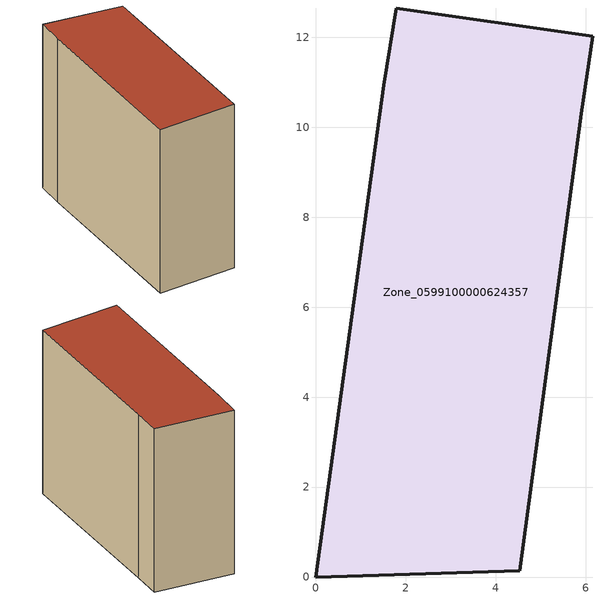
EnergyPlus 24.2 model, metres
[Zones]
Zone_0599100000624357
 floor ground (C_G): 0,0 1.51,10.94 1.79,12.66 6.15,12.03 5.91,10.3 4.54,0.14 z0
 wall outside (C_F): 6.15,12.03 1.79,12.66 1.51,10.94 0,0 4.54,0.14 5.91,10.3 6.15,12.03 z0:9.03
 roof outside (C_R): 4.54,0.14 5.91,10.3 6.15,12.03 1.79,12.66 1.51,10.94 0,0 z9.03
[BUILDING]
Pand.0599100000624357: North Axis=0; Terrain=City; Loads Convergence Tolerance Value=0.04; Temperature Convergence Tolerance Value=0.4; Solar Distribution=FullExterior; Maximum Number of Warmup Days=25; Minimum Number of Warmup Days=1
[Site:Location]
Rotterdam.The.Hague.AP_ZH_NLD Design_Conditions: Latitude=51.96; Longitude=4.45; Time Zone=1; Elevation=-4.5
[SITE:GROUNDTEMPERATURE:BUILDINGSURFACE]
18, 18, 18, 18, 18, 18, 18, 18, 18, 18, 18, 18
[MATERIAL] Thermal Absorptance=0.9; Solar Absorptance=0.7; Visible Absorptance=0.7
Name | Roughness | Thickness | Conductivity | Density | Specific Heat
G.TI.1946 | MediumSmooth | 0.15 | 1 | 540 | 1210
F.TI.1946 | Rough | 0.3 | 0.857143 | 1920 | 840
R.TI.1946 | MediumRough | 0.2 | 0.1 | 1500 | 1000
[CONSTRUCTION]
C_G: G.TI.1946
C_F: F.TI.1946
C_R: R.TI.1946
[ZONE]
Zone_0599100000624357: Type=1; Multiplier=1; Ceiling Height=Autocalculate; Volume=Autocalculate; Floor Area=autocalculate; Part of Total Floor Area=Yes
[ZONEINFILTRATION:DESIGNFLOWRATE]
Infil_Zone_0599100000624357: Zone or ZoneList or Space or SpaceList=Zone_0599100000624357; Schedule=AlwaysOn; Design Flow Rate Calculation Method=Flow/Area; Flow Rate per Floor Area=0.003; Constant Term Coefficient=1; Temperature Term Coefficient=0; Velocity Term Coefficient=0; Velocity Squared Term Coefficient=0
[HVACTEMPLATE:ZONE:IDEALLOADSAIRSYSTEM]
Zone_0599100000624357: Maximum Heating Supply Air Temperature=50; Minimum Cooling Supply Air Temperature=13; Maximum Heating Supply Air Humidity Ratio=0.0156; Minimum Cooling Supply Air Humidity Ratio=0.0077; Heating Limit=NoLimit; Cooling Limit=NoLimit; Dehumidification Control Type=ConstantSensibleHeatRatio; Cooling Sensible Heat Ratio=0.7; Dehumidification Setpoint=60; Humidification Control Type=None; Humidification Setpoint=30; Outdoor Air Method=None; Outdoor Air Flow Rate per Person=0.00944; Outdoor Air Flow Rate per Zone Floor Area=0; Outdoor Air Flow Rate per Zone=0; Demand Controlled Ventilation Type=None; Outdoor Air Economizer Type=NoEconomizer; Heat Recovery Type=None; Sensible Heat Recovery Effectiveness=0.7; Latent Heat Recovery Effectiveness=0.65
[ZONECONTROL:THERMOSTAT]
ThermostatControl_Zone_0599100000624357: Zone or ZoneList=Zone_0599100000624357; Control Type Schedule=DualSetpointControlType; Control 1=Thermostat_Zone_0599100000624357; Temperature Difference Between Cutout And Setpoint=0
[THERMOSTATSETPOINT:DUALSETPOINT]
Thermostat_Zone_0599100000624357: Heating Setpoint Temperature Schedule=HeatingSetpoint_Zone_0599100000624357; Cooling Setpoint Temperature Schedule=CoolingSetpoint_Zone_0599100000624357
[SCHEDULE:COMPACT]
HeatingSetpoint_Zone_0599100000624357: Through: 12/31, For: AllDays, Until: 24:00, 21
CoolingSetpoint_Zone_0599100000624357: Through: 12/31, For: AllDays, Until: 24:00, 24
DualSetpointControlType: Through: 12/31, For: AllDays, Until: 24:00, 4
AlwaysOn: Through: 12/31, For: AllDays, Until: 24:00, 1
